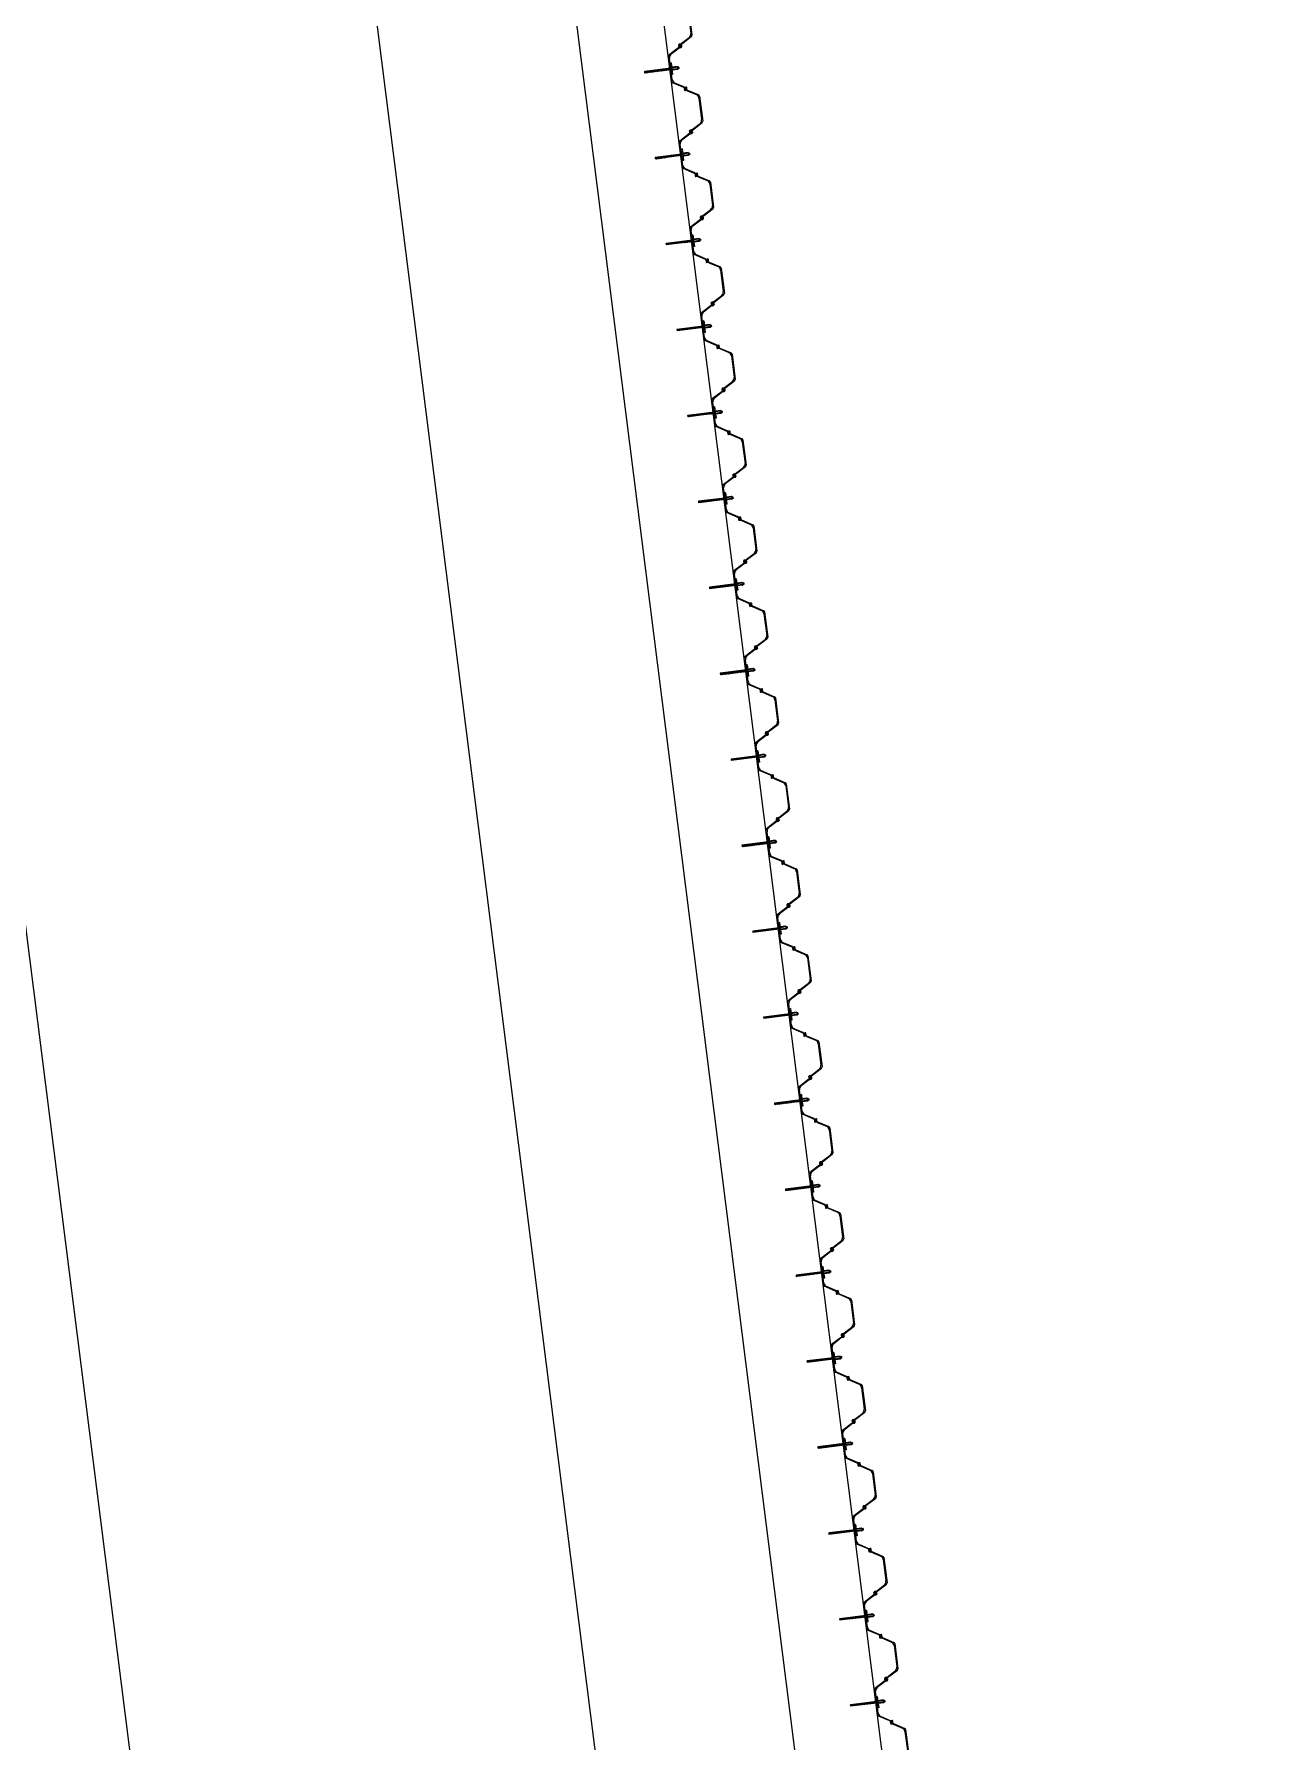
# Model space of a CAD drawing. Header units: inches. Extents: x 2621776591 to 2623670951, y 363331607 to 364354604.
# Drawn here: x 2622180451 to 2622201907, y 363868313 to 363897875 of the extents above; entities that cross this region are included whole.
import ezdxf

# ---------------------------------------------------------------- set-up
doc = ezdxf.new("R2010")
doc.units = ezdxf.units.IN
doc.header["$MEASUREMENT"] = 0
doc.linetypes.add('ACAD_ISO10W100', pattern=[18, 12, -3, 0, -3])
doc.linetypes.add('BORDERX2', pattern=[3.5, 1, -0.5, 1, -0.5, 0, -0.5])
doc.layers.add('CRANE', color=7, linetype='Continuous', true_color=0x7f3f7f)
for name, color, linetype in [('PIER', 7, 'Continuous'), ('SHEETPILE', 9, 'Continuous'), ('TEXT2', 1, 'Continuous')]:
    doc.layers.add(name, color=color, linetype=linetype)
pattern_1 = [(345, (493164.883786, 2793723.2724025), (0.0024652514046, 0.009200443495403), [])]

# ---------------------------------------------------------------- blocks, each defined once
blk = doc.blocks.new('AU25D')
at = {"color": 7}
for p, q in [((-18, 10), (-18, 3)), ((-8, 10), (-8, 8)), ((7, -7), (-7, 6)), ((-6, 22), (18, 22)), ((-5, 12), (15, 12)), ((23, -18), (20, 8)), ((32, -14), (30, 12)), ((718, -14), (720, 12)), ((727, -18), (730, 8)), ((756, 22), (732, 22)), ((755, 12), (735, 12)), ((757, 7), (743, -6)), ((743, -7), (757, 6)), ((750, 10), (755, 10)), ((758, 10), (758, 8)), ((768, 10), (768, 3)), ((773, 18), (770, -8)), ((776, 28), (884, 213)), ((782, 14), (780, -12)), ((786, 24), (873, 174)), ((906, 225), (1344, 225)), ((938, 210), (1312, 210)), ((1474, 28), (1366, 213)), ((1464, 24), (1377, 174)), ((1468, 14), (1470, -12)), ((1477, 18), (1480, -8)), ((1493, 7), (1507, -6)), ((1500, 10), (1495, 10)), ((0, -10), (5, -10)), ((26, -28), (134, -213)), ((36, -24), (123, -174)), ((594, -225), (156, -225)), ((562, -210), (188, -210)), ((724, -28), (616, -213)), ((714, -24), (627, -174)), ((732, -10), (732, -3)), ((742, -10), (742, -8)), ((744, -22), (768, -22)), ((750, -10), (745, -10)), ((745, -12), (765, -12)), ((1506, -22), (1482, -22)), ((1505, -12), (1485, -12)), ((1508, -10), (1508, -8)), ((1518, -10), (1518, -3))]:
    blk.add_line(p, q, dxfattribs=at)
at = {"color": 4, "linetype": 'ACAD_ISO10W100'}
for p, q in [((5, 0), (-5, 0)), ((0, 5), (0, -5)), ((755, 0), (745, 0)), ((750, 5), (750, -5)), ((750, 5), (750, -5)), ((750, -5), (750, 5)), ((1495, 0), (1505, 0)), ((1500, -5), (1500, 5))]:
    blk.add_line(p, q, dxfattribs=at)
at = {"color": 7}
for centre, radius, start, end in [((-6, 10), 12, 90, 180), ((-8, 3), 10, 180, 220.5383), ((-5, 10), 3, 90, 180), ((-5, 8), 3, 180, 228), ((15, 8), 5, 5.711, 90), ((18, 10), 12, 5.711, 90), ((732, 10), 12, 90, 174.289), ((735, 8), 5, 90, 174.289), ((742, -3), 10, 139.4617, 180), ((750, -10), 20, 90, 139.4617), ((755, 10), 3, 0, 90), ((755, 8), 2.13, 312, 90), ((756, 10), 12, 0, 90), ((755, 8), 3, 312, 0), ((758, 3), 10, 319.4617, 0), ((798, 16), 25, 149.5537, 174.289), ((807, 12), 25, 149.5537, 174.289), ((938, 135), 75, 90, 149.5537), ((906, 200), 25, 90, 149.5537), ((1312, 135), 75, 30.4463, 90), ((1344, 200), 25, 30.4463, 90), ((1443, 12), 25, 5.711, 30.4463), ((1452, 16), 25, 5.711, 30.4463), ((1495, 8), 2.13, 90, 228), ((1500, -10), 20, 40.5383, 90), ((1508, -3), 10, 0, 40.5383), ((0, 10), 20, 220.5383, 270), ((5, -8), 2.13, 270, 48), ((48, -16), 25, 185.711, 210.4463), ((57, -12), 25, 185.711, 210.4463), ((188, -135), 75, 210.4463, 270), ((156, -200), 25, 210.4463, 270), ((562, -135), 75, 270, 329.5537), ((594, -200), 25, 270, 329.5537), ((693, -12), 25, 329.5537, 354.289), ((702, -16), 25, 329.5537, 354.289), ((744, -10), 12, 180, 270), ((745, -8), 3, 132, 180), ((745, -10), 3, 180, 270), ((745, -8), 2.13, 132, 270), ((750, 10), 20, 270, 319.4617), ((765, -8), 5, 270, 354.289), ((768, -10), 12, 270, 354.289), ((1482, -10), 12, 185.711, 270), ((1485, -8), 5, 185.711, 270), ((1505, -10), 3, 270, 0), ((1506, -10), 12, 270, 0), ((1505, -8), 3, 0, 48)]:
    blk.add_arc(centre, radius, start, end, dxfattribs=at)
blk = doc.blocks.new('A$C571E2E11')
at = {"lineweight": 0}
h = blk.add_hatch(dxfattribs=at)
h.set_pattern_fill('ANSI31', color=9, scale=0.003, angle=300, style=0)
h.set_pattern_definition(pattern_1)
h.paths.add_polyline_path([(0.272, 0.386), (0.251, 0.399), (0, 0.014), (0.021, 0)])
h = blk.add_hatch(dxfattribs=at)
h.set_pattern_fill('ANSI31', color=9, scale=0.003, angle=300, style=0)
h.set_pattern_definition(pattern_1)
h.paths.add_polyline_path([(0.348, 0.503), (0.327, 0.517), (0.316, 0.5), (0.337, 0.486)])
at = {"color": 9, "lineweight": 0}
for points in [[(0.251, 0.399), (0, 0.014)], [(0.272, 0.386), (0.021, 0)], [(0.188, 0.464), (0.177, 0.447)], [(0.177, 0.447), (0.345, 0.338)], [(0.188, 0.464), (0.262, 0.416)], [(0.306, 0.507), (0.251, 0.423)], [(0.316, 0.5), (0.262, 0.416)], [(0.262, 0.416), (0.356, 0.355)], [(0.337, 0.486), (0.283, 0.402)], [(0.348, 0.479), (0.293, 0.396)], [(0.306, 0.507), (0.348, 0.479)], [(0.327, 0.517), (0.316, 0.5)], [(0.327, 0.517), (0.348, 0.503)], [(0.348, 0.503), (0.337, 0.486)], [(0.356, 0.355), (0.345, 0.338)], [(0, 0.014), (0.021, 0)]]:
    blk.add_lwpolyline(points, dxfattribs=at)
for centre, start, end in [((0.309, 0.488), 61.3563, 134.13), ((0.329, 0.475), 339.8269, 52.6006)]:
    blk.add_arc(centre, 0.0139, start, end, dxfattribs=at)
blk = doc.blocks.new('SHEETPILE')
at = {"color": 9, "xscale": 0.0009999999659256785, "yscale": 0.0009999999659256785, "zscale": 0.0009999999659256785, "rotation": 326.9660295775478}
for p in [(248.464, -161.296), (249.722, -162.113), (250.979, -162.931), (252.237, -163.749), (253.494, -164.567), (254.752, -165.384), (256.009, -166.202), (257.267, -167.02), (258.524, -167.837), (259.782, -168.655), (261.039, -169.473), (262.297, -170.291), (263.554, -171.108), (264.812, -171.926), (266.069, -172.744), (267.327, -173.561), (268.584, -174.379), (269.842, -175.197), (271.099, -176.014), (272.357, -176.832), (273.615, -177.65)]:
    blk.add_blockref('AU25D', p, dxfattribs=at)
at = {"color": 9, "lineweight": 30, "rotation": 359.9875883989228}
for p in [(249.66, -162.887, 0), (250.918, -163.705, 0), (252.175, -164.522, 0), (253.433, -165.34, 0), (254.69, -166.158, 0), (255.948, -166.975, 0), (257.205, -167.793, 0), (258.463, -168.611, 0), (259.72, -169.428, 0), (260.978, -170.246, 0), (262.235, -171.064, 0), (263.493, -171.882, 0), (264.75, -172.699, 0), (266.011, -173.519, 0), (267.265, -174.335, 0), (268.523, -175.152, 0), (269.78, -175.97, 0), (271.038, -176.788, 0), (272.295, -177.605, 0), (273.553, -178.423, 0)]:
    blk.add_blockref('A$C571E2E11', p, dxfattribs=at)

msp = doc.modelspace()

# ---------------------------------------------------------------- linework, layer by layer
at = {"layer": 'CRANE', "color": 82, "linetype": 'BORDERX2', "true_color": 0x33cc00}
msp.add_circle((2622181319.1, 363904427.5, 0), 61900, dxfattribs=at)
at = {"layer": 'PIER'}
for p, q in [((2622237748.7, 363530591), (2622154132, 364193027.6)), ((2622236260.4, 363530403.2), (2622152831.8, 364191349.6))]:
    msp.add_line(p, q, dxfattribs=at)
at = {"layer": 'TEXT2'}
for p, q in [((2622151194.8, 364176374.2), (2622226613.1, 363579913.6)), ((2622143258, 364175370.6), (2622218676.3, 363578910))]:
    msp.add_line(p, q, dxfattribs=at)

# ---------------------------------------------------------------- block references
at = {"layer": 'SHEETPILE', "color": 10, "linetype": 'Continuous', "xscale": 999.9999629246952, "yscale": 999.99999995941, "zscale": 999.9999999999998, "rotation": 310.2281254504237}
msp.add_blockref('SHEETPILE', (2622154132, 364193027.6, 0), dxfattribs=at)

doc.saveas('drawing.dxf')
